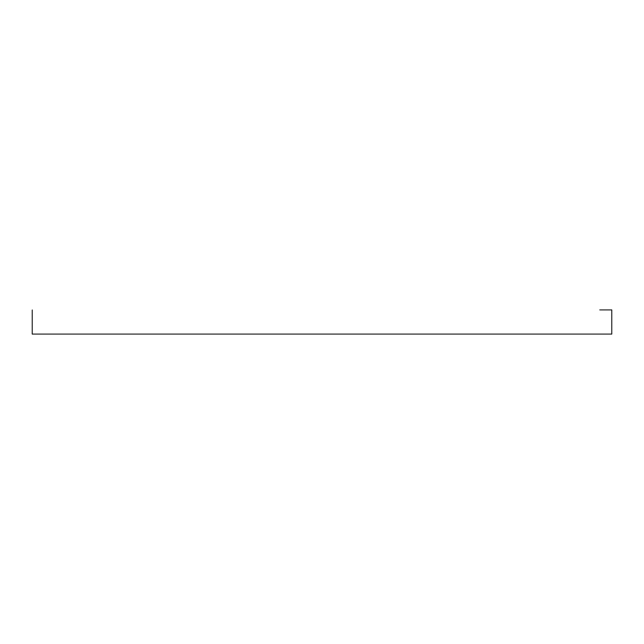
<?xml version="1.0" encoding="UTF-8"?>
<svg xmlns="http://www.w3.org/2000/svg" width="644" height="644" viewBox="0 0 644 644"><rect width="100%" height="100%" fill="white"/><g stroke="black" fill="none" stroke-linecap="round" stroke-linejoin="round"><path stroke-width="0.97" d="M599.725 309.925L611.8 309.925L611.8 334.075L32.2 334.075L32.2 309.925"/></g></svg>
